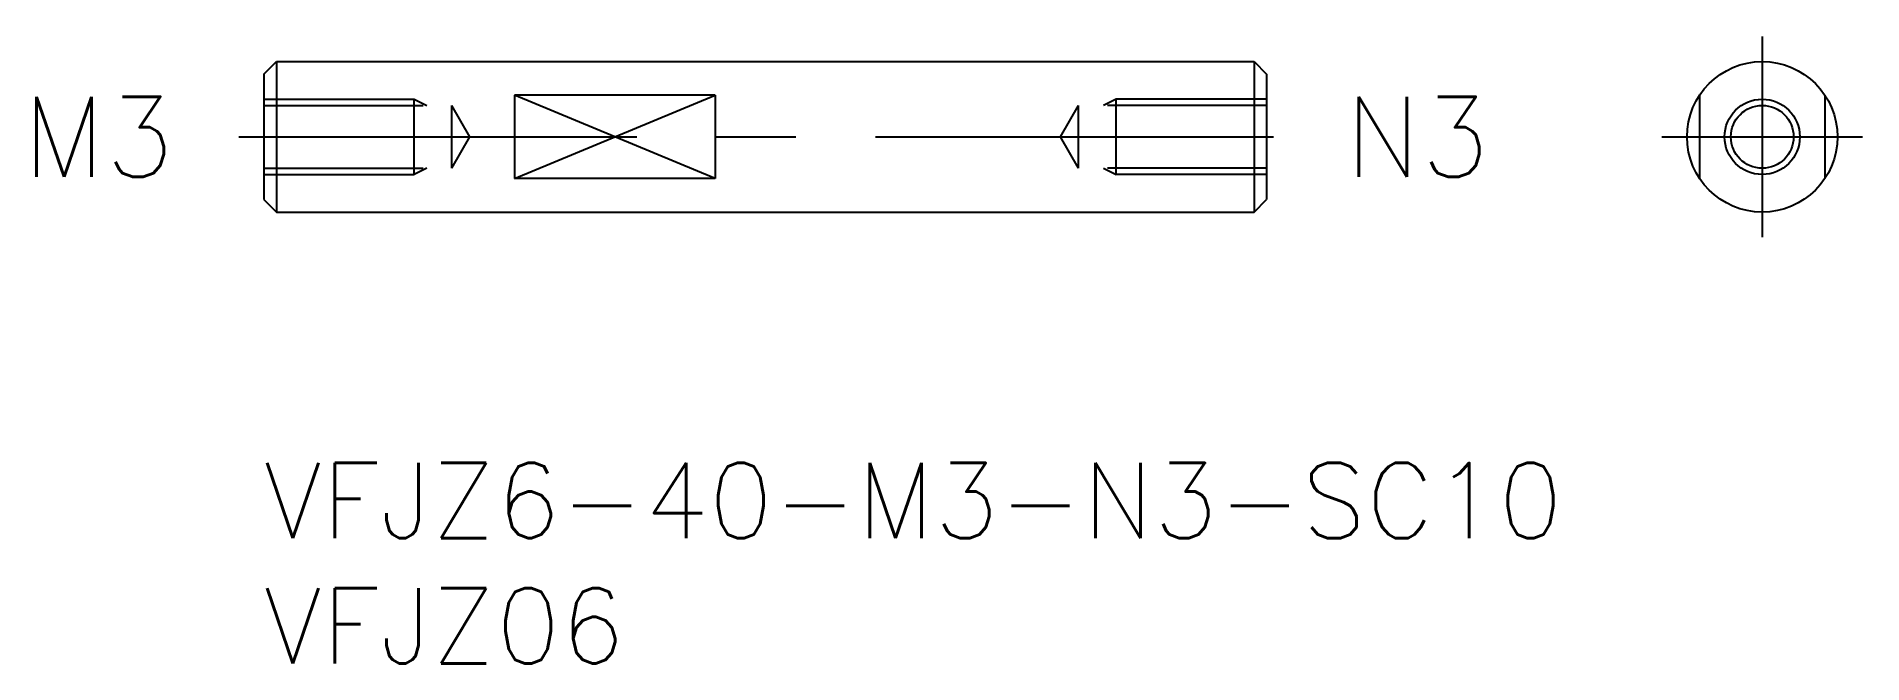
# Model space of a CAD drawing. Extents: x -9.1 to 63.8, y -8 to 17.
import ezdxf
from ezdxf.enums import TextEntityAlignment as Align

# ---------------------------------------------------------------- set-up
doc = ezdxf.new("R2010")
doc.units = 0
doc.header["$LTSCALE"] = 0.5
doc.linetypes.add('CENTER', pattern=[50.8, 31.75, -6.35, 6.35, -6.35])
doc.linetypes.add('DASHED', pattern=[19.05, 12.7, -6.35])
for name, color, linetype in [('MSM_CENTER', 1, 'CENTER'), ('MSM_CONTINUOUS', 7, 'CONTINUOUS'), ('MSM_DASHED', 4, 'DASHED'), ('MSM_NARROW', 5, 'CONTINUOUS'), ('MSM_PART_NUMBER', 7, 'CONTINUOUS')]:
    doc.layers.add(name, color=color, linetype=linetype)
doc.styles.get("Standard").update_dxf_attribs({"font": 'txt.shx', "height": 3, "bigfont": 'bigfont.shx'})

# ---------------------------------------------------------------- blocks, each defined once
blk = doc.blocks.new('*U4')
at = {"layer": 'MSM_PART_NUMBER'}
blk.add_text('VFJZ6-40-M3-N3-SC10', height=3, dxfattribs=at).set_placement((0, -3))
blk = doc.blocks.new('*U5')
at = {"layer": 'MSM_PART_NUMBER'}
blk.add_text('VFJZ06', height=3, dxfattribs=at).set_placement((0, -8))

msp = doc.modelspace()

# ---------------------------------------------------------------- linework, layer by layer
at = {"layer": 'MSM_CENTER'}
for p, q in [((59.771, 17), (59.771, 9)), ((-1, 13), (41, 13)), ((55.771, 13), (63.771, 13))]:
    msp.add_line(p, q, dxfattribs=at)
at = {"layer": 'MSM_CONTINUOUS'}
for p, q in [((0, 15.5), (0.5, 16)), ((0, 15.5), (0, 10.5)), ((0.5, 16), (39.5, 16)), ((0.5, 16), (0.5, 10)), ((39.5, 16), (39.5, 10)), ((39.5, 16), (40, 15.5)), ((40, 15.5), (40, 10.5)), ((10, 14.658), (10, 11.342)), ((18, 14.658), (10, 14.658)), ((18, 14.658), (18, 11.342)), ((18, 11.342), (10, 11.342)), ((0, 10.5), (0.5, 10)), ((39.5, 10), (40, 10.5)), ((0.5, 10), (39.5, 10))]:
    msp.add_line(p, q, dxfattribs=at)
for radius in [3, 1.25]:
    msp.add_circle((59.771, 13), radius, dxfattribs=at)
at = {"layer": 'MSM_DASHED'}
for p, q in [((57.271, 14.658), (57.271, 11.342)), ((62.271, 14.658), (62.271, 11.342)), ((0, 14.5), (6, 14.5)), ((0, 14.25), (7.5, 14.25)), ((6, 14.5), (6.5, 14.25)), ((6, 11.5), (6, 14.5)), ((7.5, 11.75), (7.5, 14.25)), ((8.222, 13), (7.5, 14.25)), ((31.778, 13), (32.5, 14.25)), ((40, 14.25), (32.5, 14.25)), ((32.5, 11.75), (32.5, 14.25)), ((34, 14.5), (33.5, 14.25)), ((34, 11.5), (34, 14.5)), ((40, 14.5), (34, 14.5)), ((7.5, 11.75), (8.222, 13)), ((32.5, 11.75), (31.778, 13)), ((0, 11.75), (7.5, 11.75)), ((6.5, 11.75), (6, 11.5)), ((40, 11.75), (32.5, 11.75)), ((33.5, 11.75), (34, 11.5)), ((0, 11.5), (6, 11.5)), ((40, 11.5), (34, 11.5))]:
    msp.add_line(p, q, dxfattribs=at)
at = {"layer": 'MSM_NARROW'}
for p, q in [((18, 11.342), (10, 14.658)), ((10, 11.342), (18, 14.658))]:
    msp.add_line(p, q, dxfattribs=at)
msp.add_circle((59.771, 13), 1.5, dxfattribs=at)

# ---------------------------------------------------------------- block references
at = {"layer": 'MSM_CONTINUOUS'}
for name in ['*U4', '*U5']:
    msp.add_blockref(name, (0, 0), dxfattribs=at)

# ---------------------------------------------------------------- texts
for s, p in [('M3', (-3.583, 13)), ('N3', (48.892, 13))]:
    msp.add_text(s, height=3.2, dxfattribs=at).set_placement(p, align=Align.MIDDLE_RIGHT)

doc.saveas('drawing.dxf')
